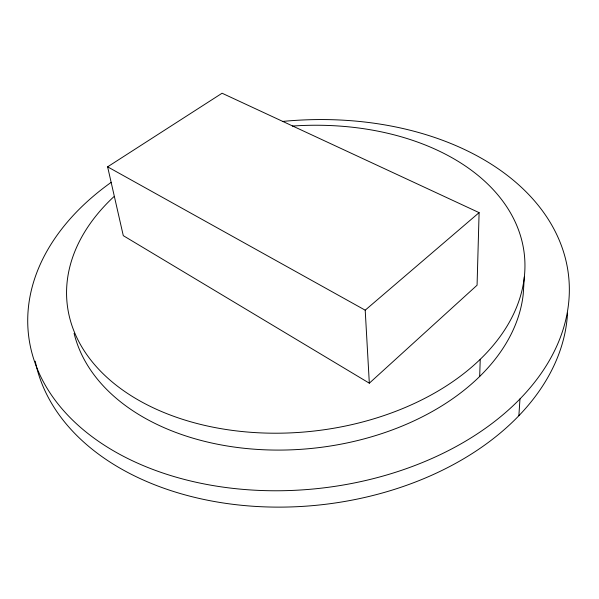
<?xml version="1.0" encoding="UTF-8"?>
<svg xmlns="http://www.w3.org/2000/svg" width="599" height="599" viewBox="0 0 599 599"><rect width="100%" height="100%" fill="white"/><g stroke="black" fill="none" stroke-linecap="round" stroke-linejoin="round"><path stroke-width="0.9" d="M479.103 212.638L477.074 285.214L369.328 383.188L123.289 235.654L107.618 166.829L222.079 93.227L479.103 212.638L365.203 310.177L369.328 383.188M479.687 376.464L480.233 359.31M524.312 277.09L523.241 294.139A227.066 153.441 -6.1 0 1 307.324 448.823A227.066 153.441 -6.1 0 1 74.096 333.336M518.876 415.706L519.969 398.941M107.618 166.829L365.203 310.177M567.538 313.105A268.292 184.911 -6.1 0 1 313.539 505.556A268.292 184.911 -6.1 0 1 35.244 361.204M282.511 121.447A271.647 184.395 -6.1 0 1 562.244 332.123A271.647 184.395 -6.1 0 1 164.403 473.532A271.647 184.395 -6.1 0 1 111.174 182.351M292.357 126.06A229.919 152.902 -6.1 0 1 520.007 297.621A229.919 152.902 -6.1 0 1 199.999 424.264A229.919 152.902 -6.1 0 1 113.847 196.704"/></g></svg>
